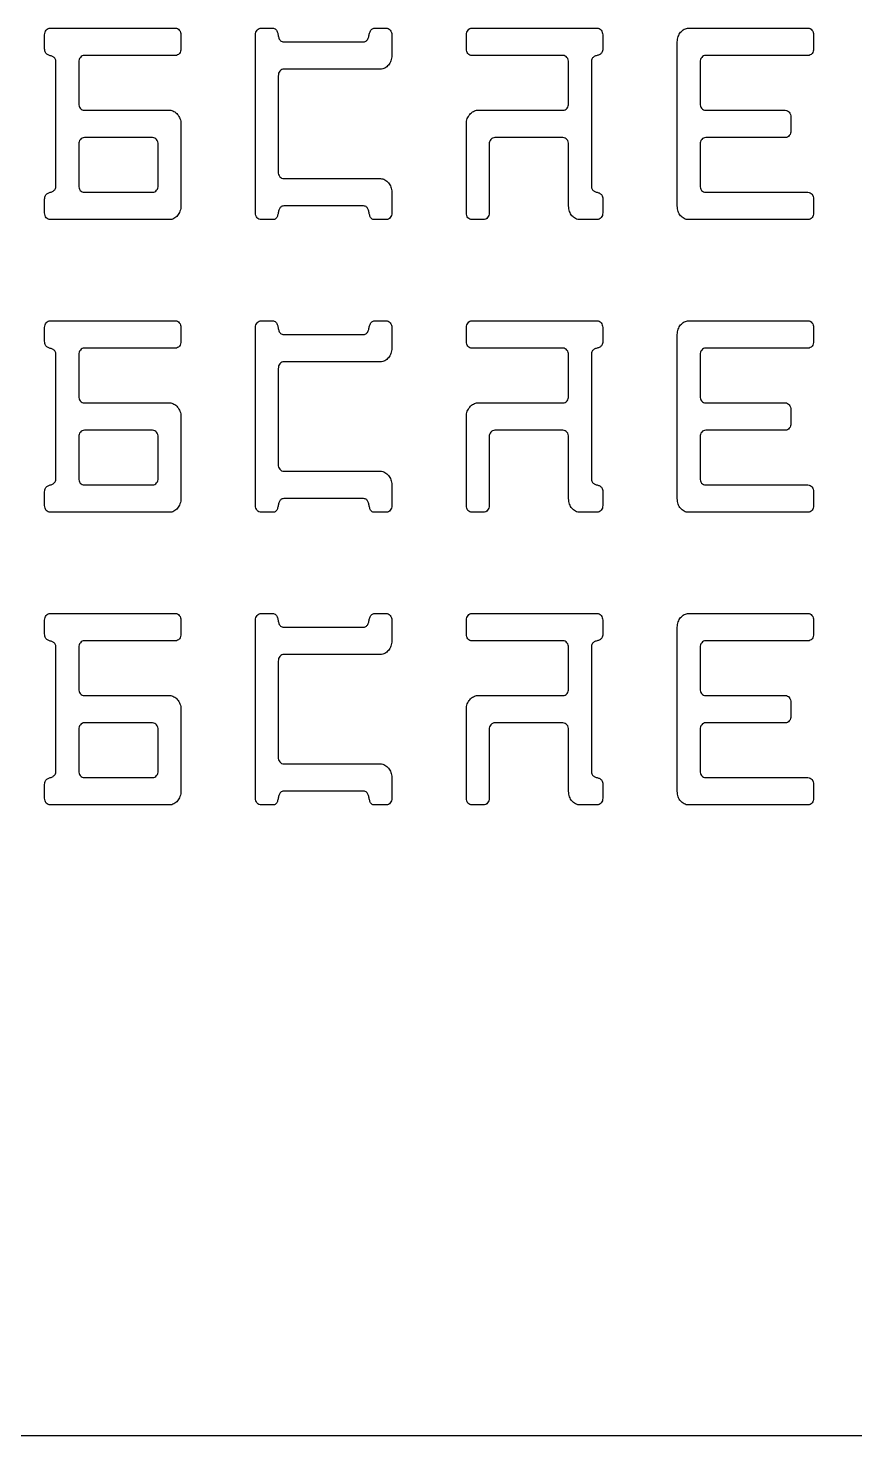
# Model space of a CAD drawing. Extents: x 1 to 11.6, y 1 to 5.6.
# Drawn here: x 2.314 to 3.632, y 1.004 to 3.247 of the extents above; entities that cross this region are included whole.
import ezdxf

# ---------------------------------------------------------------- set-up
doc = ezdxf.new("R2010")
doc.units = 0
doc.layers.add('Layer_1', color=7, linetype='CONTINUOUS')

msp = doc.modelspace()

# ---------------------------------------------------------------- linework, layer by layer
at = {"layer": 'Layer_1', "color": 7}
for p, q in [((2.339867, 3.214421), (2.339867, 3.236218)), ((2.348926, 3.247116), (2.548235, 3.247116)), ((2.557294, 3.236218), (2.557294, 3.214421)), ((2.676157, 2.952857), (2.676157, 3.236218)), ((2.685216, 3.247116), (2.703335, 3.247116)), ((2.866403, 3.247116), (2.884522, 3.247116)), ((2.893581, 3.236218), (2.893581, 3.203522)), ((3.012447, 3.214421), (3.012447, 3.236218)), ((3.021505, 3.247116), (3.220815, 3.247116)), ((3.229874, 3.236218), (3.229874, 3.214421)), ((3.366857, 3.247116), (3.557108, 3.247116)), ((3.566166, 3.236218), (3.566166, 3.214421)), ((2.721451, 3.225319), (2.848285, 3.225319)), ((3.348739, 2.963756), (3.348739, 3.225319)), ((2.357983, 2.996452), (2.357983, 3.192624)), ((2.394223, 3.192624), (2.394223, 3.127233)), ((2.548234, 3.203522), (2.403281, 3.203522)), ((3.16646, 3.203523), (3.021507, 3.203523)), ((3.175518, 3.127233), (3.175518, 3.192624)), ((3.211754, 3.192623), (3.211754, 2.996451)), ((3.384976, 3.192624), (3.384976, 3.127233)), ((3.557106, 3.203522), (3.394034, 3.203522)), ((2.71239, 3.170827), (2.71239, 3.018248)), ((2.875461, 3.181725), (2.721449, 3.181725)), ((2.403283, 3.116335), (2.539176, 3.116335)), ((3.030565, 3.116335), (3.166458, 3.116335)), ((3.394036, 3.116335), (3.520869, 3.116335)), ((3.529928, 3.105436), (3.529928, 3.083639)), ((2.557296, 3.094538), (2.557296, 2.963756)), ((3.012447, 2.952857), (3.012447, 3.094538)), ((2.394227, 3.061843), (2.394227, 2.996452)), ((2.512, 3.072741), (2.403286, 3.072741)), ((2.521059, 2.996452), (2.521059, 3.061842)), ((3.048686, 3.061842), (3.048686, 2.952857)), ((3.166459, 3.07274), (3.057744, 3.07274)), ((3.175517, 2.963755), (3.175517, 3.061841)), ((3.384975, 3.061842), (3.384975, 2.996451)), ((3.520867, 3.072741), (3.394034, 3.072741)), ((2.721451, 3.00735), (2.875463, 3.00735)), ((2.403288, 2.985553), (2.511999, 2.985553)), ((2.893583, 2.985553), (2.893583, 2.952857)), ((3.394035, 2.985553), (3.557107, 2.985553)), ((2.339867, 2.952857), (2.339867, 2.974654)), ((2.848286, 2.963756), (2.721452, 2.963756)), ((3.229874, 2.974654), (3.229874, 2.952857)), ((3.566166, 2.974654), (3.566166, 2.952857)), ((2.539176, 2.941959), (2.348927, 2.941959)), ((2.703334, 2.941959), (2.685217, 2.941959)), ((2.884522, 2.941959), (2.866403, 2.941959)), ((3.039626, 2.941958), (3.021507, 2.941959)), ((3.220814, 2.941958), (3.193635, 2.941958)), ((3.557106, 2.941959), (3.366857, 2.941959)), ((2.339867, 2.748007), (2.339867, 2.769804)), ((2.348926, 2.780702), (2.548235, 2.780702)), ((2.557294, 2.769804), (2.557294, 2.748007)), ((2.676157, 2.486442), (2.676157, 2.769803)), ((2.685216, 2.780701), (2.703335, 2.780701)), ((2.866403, 2.780701), (2.884522, 2.780701)), ((2.893581, 2.769803), (2.893581, 2.737107)), ((3.012447, 2.748006), (3.012447, 2.769803)), ((3.021505, 2.780701), (3.220815, 2.780701)), ((3.229874, 2.769803), (3.229874, 2.748006)), ((3.366857, 2.780702), (3.557108, 2.780702)), ((3.566166, 2.769803), (3.566166, 2.748006)), ((2.548234, 2.737108), (2.403281, 2.737108)), ((2.721451, 2.758904), (2.848285, 2.758904)), ((3.16646, 2.737108), (3.021507, 2.737108)), ((3.348739, 2.497341), (3.348739, 2.758905)), ((3.557106, 2.737108), (3.394034, 2.737108)), ((2.357983, 2.530037), (2.357983, 2.726209)), ((2.394223, 2.726209), (2.394223, 2.660818)), ((2.875461, 2.71531), (2.721449, 2.71531)), ((3.175518, 2.660818), (3.175518, 2.726209)), ((3.211754, 2.726209), (3.211754, 2.530036)), ((3.384976, 2.726209), (3.384976, 2.660818)), ((2.71239, 2.704412), (2.71239, 2.551833)), ((2.403283, 2.64992), (2.539176, 2.64992)), ((3.030565, 2.64992), (3.166458, 2.64992)), ((3.394036, 2.649919), (3.520869, 2.649919)), ((2.557296, 2.628123), (2.557296, 2.497341)), ((3.012447, 2.486442), (3.012447, 2.628123)), ((3.529928, 2.639021), (3.529928, 2.617224)), ((2.512, 2.606326), (2.403286, 2.606326)), ((3.166459, 2.606326), (3.057744, 2.606326)), ((3.520867, 2.606325), (3.394034, 2.606325)), ((2.394227, 2.595427), (2.394227, 2.530036)), ((2.521059, 2.530037), (2.521059, 2.595427)), ((3.048686, 2.595427), (3.048686, 2.486442)), ((3.175517, 2.497341), (3.175517, 2.595427)), ((3.384975, 2.595427), (3.384975, 2.530036)), ((2.721451, 2.540935), (2.875463, 2.540935)), ((2.403288, 2.519138), (2.511999, 2.519138)), ((2.893583, 2.519138), (2.893583, 2.486442)), ((3.394035, 2.519137), (3.557107, 2.519137)), ((2.339867, 2.486442), (2.339867, 2.508239)), ((2.848286, 2.49734), (2.721452, 2.49734)), ((3.229874, 2.508239), (3.229874, 2.486442)), ((3.566166, 2.508239), (3.566166, 2.486442)), ((2.539176, 2.475544), (2.348927, 2.475544)), ((2.703334, 2.475544), (2.685217, 2.475544)), ((2.884522, 2.475544), (2.866403, 2.475544)), ((3.039626, 2.475544), (3.021507, 2.475544)), ((3.220814, 2.475544), (3.193635, 2.475544)), ((3.557106, 2.475543), (3.366857, 2.475544)), ((2.348926, 2.314287), (2.548235, 2.314287)), ((2.685216, 2.314287), (2.703335, 2.314287)), ((2.866403, 2.314287), (2.884522, 2.314287)), ((3.021505, 2.314287), (3.220815, 2.314287)), ((3.366857, 2.314287), (3.557108, 2.314287)), ((2.339867, 2.281592), (2.339867, 2.303389)), ((2.557294, 2.303388), (2.557294, 2.281591)), ((2.676157, 2.020028), (2.676157, 2.303388)), ((2.721451, 2.292489), (2.848285, 2.292489)), ((2.893581, 2.303388), (2.893581, 2.270693)), ((3.012447, 2.281591), (3.012447, 2.303388)), ((3.229874, 2.303388), (3.229874, 2.281591)), ((3.348739, 2.030927), (3.348739, 2.29249)), ((3.566166, 2.303389), (3.566166, 2.281592)), ((2.548234, 2.270693), (2.403281, 2.270693)), ((3.16646, 2.270693), (3.021507, 2.270693)), ((3.557106, 2.270693), (3.394034, 2.270693)), ((2.357983, 2.063622), (2.357983, 2.259795)), ((2.394223, 2.259795), (2.394223, 2.194404)), ((2.875461, 2.248895), (2.721449, 2.248895)), ((3.175518, 2.194404), (3.175518, 2.259795)), ((3.211754, 2.259794), (3.211754, 2.063622)), ((3.384976, 2.259795), (3.384976, 2.194404)), ((2.71239, 2.237997), (2.71239, 2.085418)), ((2.403283, 2.183505), (2.539176, 2.183505)), ((3.030565, 2.183505), (3.166458, 2.183505)), ((3.394036, 2.183505), (3.520869, 2.183505)), ((2.557296, 2.161708), (2.557296, 2.030926)), ((3.012447, 2.020028), (3.012447, 2.161708)), ((3.529928, 2.172607), (3.529928, 2.15081)), ((2.512, 2.139911), (2.403286, 2.139911)), ((3.166459, 2.139911), (3.057744, 2.139911)), ((3.520867, 2.139911), (3.394034, 2.139911)), ((2.394227, 2.129013), (2.394227, 2.063622)), ((2.521059, 2.063622), (2.521059, 2.129013)), ((3.048686, 2.129013), (3.048686, 2.020028)), ((3.175517, 2.030926), (3.175517, 2.129013)), ((3.384975, 2.129012), (3.384975, 2.063621)), ((2.721451, 2.07452), (2.875463, 2.07452)), ((2.339867, 2.020028), (2.339867, 2.041825)), ((2.403288, 2.052724), (2.511999, 2.052723)), ((2.893583, 2.052723), (2.893583, 2.020028)), ((3.229874, 2.041825), (3.229874, 2.020028)), ((3.394035, 2.052723), (3.557107, 2.052723)), ((3.566166, 2.041825), (3.566166, 2.020028)), ((2.848286, 2.030926), (2.721452, 2.030926)), ((2.539176, 2.009129), (2.348927, 2.009129)), ((2.703334, 2.009129), (2.685217, 2.009129)), ((2.884522, 2.009129), (2.866403, 2.009129)), ((3.039626, 2.009129), (3.021507, 2.009129)), ((3.220814, 2.009129), (3.193635, 2.009129)), ((3.557106, 2.009129), (3.366857, 2.009129)), ((11.632619, 1.003619), (1.003619, 1.003619))]:
    msp.add_line(p, q, dxfattribs=at)
for points in [[(2.339867, 3.236218), (2.339867, 3.239397), (2.340763, 3.242008), (2.342555, 3.244051)], [(2.342555, 3.244051), (2.344348, 3.246095), (2.346471, 3.247116), (2.348926, 3.247116)], [(2.548235, 3.247116), (2.550689, 3.247116), (2.552812, 3.246038), (2.554605, 3.243881)], [(2.554605, 3.243881), (2.556398, 3.241724), (2.557294, 3.239169), (2.557294, 3.236218)], [(2.676157, 3.236218), (2.676157, 3.239397), (2.677053, 3.242008), (2.678846, 3.244051)], [(2.678846, 3.244051), (2.680638, 3.246095), (2.682761, 3.247116), (2.685216, 3.247116)], [(2.703335, 3.247116), (2.705505, 3.247116), (2.707109, 3.246549), (2.708148, 3.245413)], [(2.708148, 3.245413), (2.709279, 3.244392), (2.710129, 3.243086), (2.710696, 3.241497)], [(2.710696, 3.241497), (2.711357, 3.239907), (2.711828, 3.238148), (2.71211, 3.236218)], [(2.71211, 3.236218), (2.712488, 3.234288), (2.71296, 3.232528), (2.713525, 3.230939)], [(2.713525, 3.230939), (2.714185, 3.229349), (2.715081, 3.227987), (2.716213, 3.226852)], [(2.853097, 3.226852), (2.854229, 3.227987), (2.855125, 3.229349), (2.855786, 3.230939)], [(2.855786, 3.230939), (2.856446, 3.232528), (2.856966, 3.234288), (2.857344, 3.236218)], [(2.857344, 3.236218), (2.857722, 3.238148), (2.858241, 3.239907), (2.858902, 3.241497)], [(2.858902, 3.241497), (2.859562, 3.243086), (2.860458, 3.244392), (2.86159, 3.245413)], [(2.86159, 3.245413), (2.862722, 3.246549), (2.864326, 3.247116), (2.866403, 3.247116)], [(2.884522, 3.247116), (2.886976, 3.247116), (2.889099, 3.246038), (2.890892, 3.243881)], [(2.890892, 3.243881), (2.892685, 3.241724), (2.893581, 3.239169), (2.893581, 3.236218)], [(3.012447, 3.236218), (3.012447, 3.239397), (3.013343, 3.242008), (3.015136, 3.244051)], [(3.015136, 3.244051), (3.016928, 3.246095), (3.019051, 3.247116), (3.021505, 3.247116)], [(3.220815, 3.247116), (3.223269, 3.247116), (3.225392, 3.246038), (3.227185, 3.243881)], [(3.227185, 3.243881), (3.228978, 3.241724), (3.229874, 3.239169), (3.229874, 3.236218)], [(3.348739, 3.225319), (3.348739, 3.228271), (3.34921, 3.231052), (3.350153, 3.233663)], [(3.350153, 3.233663), (3.351192, 3.236275), (3.352513, 3.238545), (3.354117, 3.240475)], [(3.354117, 3.240475), (3.355816, 3.242518), (3.357751, 3.244108), (3.359921, 3.245243)], [(3.359921, 3.245243), (3.362091, 3.246492), (3.364403, 3.247116), (3.366857, 3.247116)], [(3.557108, 3.247116), (3.559561, 3.247116), (3.561684, 3.246038), (3.563477, 3.243881)], [(3.563477, 3.243881), (3.56527, 3.241724), (3.566166, 3.239169), (3.566166, 3.236218)], [(2.341141, 3.208121), (2.340291, 3.209597), (2.339867, 3.211697), (2.339867, 3.214421)], [(2.557294, 3.214421), (2.557294, 3.211469), (2.556444, 3.208915), (2.554745, 3.206758)], [(2.716213, 3.226852), (2.717441, 3.22583), (2.719187, 3.225319), (2.721451, 3.225319)], [(2.848285, 3.225319), (2.850362, 3.225319), (2.851966, 3.22583), (2.853097, 3.226852)], [(3.014996, 3.206588), (3.013296, 3.208631), (3.012447, 3.211242), (3.012447, 3.214421)], [(3.22846, 3.20829), (3.22761, 3.206928), (3.226525, 3.20585), (3.225204, 3.205055)], [(3.229874, 3.214421), (3.229874, 3.211696), (3.229402, 3.209653), (3.22846, 3.20829)], [(3.566166, 3.214421), (3.566166, 3.211469), (3.565316, 3.208915), (3.563617, 3.206758)], [(2.344537, 3.204885), (2.343216, 3.20568), (2.342084, 3.206759), (2.341141, 3.208121)], [(2.348925, 3.203182), (2.347322, 3.203636), (2.345859, 3.204204), (2.344537, 3.204885)], [(2.353313, 3.201479), (2.351992, 3.202274), (2.35053, 3.202842), (2.348925, 3.203182)], [(2.356569, 3.198414), (2.35572, 3.199776), (2.354634, 3.200798), (2.353313, 3.201479)], [(2.357983, 3.192624), (2.357983, 3.195235), (2.357512, 3.197165), (2.356569, 3.198414)], [(2.396911, 3.200457), (2.395119, 3.198414), (2.394223, 3.195803), (2.394223, 3.192624)], [(2.403281, 3.203522), (2.400828, 3.203522), (2.398704, 3.202501), (2.396911, 3.200457)], [(2.554745, 3.206758), (2.553046, 3.204601), (2.550876, 3.203522), (2.548234, 3.203522)], [(2.888059, 3.188196), (2.886456, 3.186266), (2.884569, 3.184677), (2.882397, 3.183428)], [(2.892023, 3.195178), (2.89108, 3.192567), (2.889759, 3.19024), (2.888059, 3.188196)], [(2.893581, 3.203522), (2.893581, 3.200571), (2.893061, 3.197789), (2.892023, 3.195178)], [(3.021507, 3.203523), (3.018865, 3.203523), (3.016694, 3.204544), (3.014996, 3.206588)], [(3.17283, 3.200287), (3.171037, 3.202444), (3.168914, 3.203523), (3.16646, 3.203523)], [(3.175518, 3.192624), (3.175518, 3.195576), (3.174622, 3.19813), (3.17283, 3.200287)], [(3.213028, 3.198754), (3.212179, 3.197392), (3.211754, 3.195348), (3.211754, 3.192623)], [(3.216428, 3.201819), (3.215107, 3.201138), (3.213974, 3.200116), (3.213028, 3.198754)], [(3.220816, 3.203522), (3.219212, 3.203182), (3.21775, 3.202614), (3.216428, 3.201819)], [(3.225204, 3.205055), (3.223883, 3.204374), (3.22242, 3.203863), (3.220816, 3.203522)], [(3.387664, 3.200457), (3.385872, 3.198414), (3.384976, 3.195803), (3.384976, 3.192624)], [(3.394034, 3.203522), (3.391581, 3.203522), (3.389457, 3.202501), (3.387664, 3.200457)], [(3.563617, 3.206758), (3.561918, 3.204601), (3.559748, 3.203522), (3.557106, 3.203522)], [(2.715079, 3.17866), (2.713287, 3.176617), (2.71239, 3.174005), (2.71239, 3.170827)], [(2.721449, 3.181725), (2.718995, 3.181725), (2.716872, 3.180704), (2.715079, 3.17866)], [(2.882397, 3.183428), (2.880227, 3.182293), (2.877915, 3.181725), (2.875461, 3.181725)], [(2.394223, 3.127233), (2.394223, 3.124054), (2.395072, 3.121443), (2.396771, 3.1194)], [(2.396771, 3.1194), (2.39847, 3.117356), (2.400641, 3.116335), (2.403283, 3.116335)], [(3.166458, 3.116335), (3.169101, 3.116335), (3.171271, 3.117413), (3.17297, 3.11957)], [(3.17297, 3.11957), (3.174669, 3.121727), (3.175518, 3.124282), (3.175518, 3.127233)], [(3.384976, 3.127233), (3.384976, 3.124054), (3.385825, 3.121443), (3.387524, 3.1194)], [(3.387524, 3.1194), (3.389223, 3.117356), (3.391394, 3.116335), (3.394036, 3.116335)], [(2.539176, 3.116335), (2.54163, 3.116335), (2.543942, 3.11571), (2.546112, 3.114462)], [(2.546112, 3.114462), (2.548283, 3.113326), (2.55017, 3.111737), (2.551774, 3.109693)], [(2.551774, 3.109693), (2.553473, 3.107764), (2.554795, 3.105493), (2.555738, 3.102882)], [(2.555738, 3.102882), (2.556777, 3.100271), (2.557296, 3.097489), (2.557296, 3.094538)], [(3.012447, 3.094538), (3.012447, 3.097489), (3.012919, 3.100271), (3.013862, 3.102882)], [(3.013862, 3.102882), (3.0149, 3.105493), (3.016221, 3.107763), (3.017825, 3.109693)], [(3.017825, 3.109693), (3.019524, 3.111737), (3.021459, 3.113326), (3.023629, 3.114461)], [(3.023629, 3.114461), (3.025799, 3.11571), (3.028111, 3.116335), (3.030565, 3.116335)], [(3.520869, 3.116335), (3.523323, 3.116335), (3.525446, 3.115256), (3.527239, 3.113099)], [(3.527239, 3.113099), (3.529031, 3.110942), (3.529928, 3.108388), (3.529928, 3.105436)], [(3.527379, 3.075976), (3.52568, 3.073819), (3.523509, 3.072741), (3.520867, 3.072741)], [(3.529928, 3.083639), (3.529928, 3.080688), (3.529078, 3.078133), (3.527379, 3.075976)], [(2.396916, 3.069676), (2.395124, 3.067633), (2.394227, 3.065022), (2.394227, 3.061843)], [(2.403286, 3.072741), (2.400832, 3.072741), (2.398709, 3.071719), (2.396916, 3.069676)], [(2.51837, 3.069505), (2.516578, 3.071662), (2.514455, 3.072741), (2.512, 3.072741)], [(2.521059, 3.061842), (2.521059, 3.064794), (2.520163, 3.067348), (2.51837, 3.069505)], [(3.051374, 3.069675), (3.049582, 3.067632), (3.048686, 3.06502), (3.048686, 3.061842)], [(3.057744, 3.07274), (3.055291, 3.07274), (3.053167, 3.071718), (3.051374, 3.069675)], [(3.172829, 3.069504), (3.171037, 3.071661), (3.168913, 3.07274), (3.166459, 3.07274)], [(3.175517, 3.061841), (3.175517, 3.064793), (3.174621, 3.067347), (3.172829, 3.069504)], [(3.387664, 3.069676), (3.385871, 3.067632), (3.384975, 3.065021), (3.384975, 3.061842)], [(3.394034, 3.072741), (3.39158, 3.072741), (3.389457, 3.071719), (3.387664, 3.069676)], [(2.71239, 3.018248), (2.71239, 3.015069), (2.71324, 3.012458), (2.714939, 3.010415)], [(2.714939, 3.010415), (2.716638, 3.008372), (2.718809, 3.00735), (2.721451, 3.00735)], [(2.875463, 3.00735), (2.877916, 3.00735), (2.880229, 3.006725), (2.882399, 3.005477)], [(2.344537, 2.98368), (2.345858, 2.984474), (2.34732, 2.985099), (2.348925, 2.985553)], [(2.348925, 2.985553), (2.350529, 2.986007), (2.351991, 2.986632), (2.353313, 2.987426)], [(2.353313, 2.987426), (2.354634, 2.988221), (2.35572, 2.989299), (2.356569, 2.990662)], [(2.356569, 2.990662), (2.357512, 2.992024), (2.357983, 2.993954), (2.357983, 2.996452)], [(2.394227, 2.996452), (2.394227, 2.993273), (2.395077, 2.990662), (2.396776, 2.988619)], [(2.396776, 2.988619), (2.398475, 2.986575), (2.400646, 2.985553), (2.403288, 2.985553)], [(2.511999, 2.985553), (2.514641, 2.985553), (2.516811, 2.986631), (2.51851, 2.988789)], [(2.51851, 2.988789), (2.520209, 2.990946), (2.521059, 2.9935), (2.521059, 2.996452)], [(2.882399, 3.005477), (2.884569, 3.004342), (2.886457, 3.002752), (2.888061, 3.000709)], [(2.888061, 3.000709), (2.88976, 2.998779), (2.891081, 2.996508), (2.892025, 2.993897)], [(2.892025, 2.993897), (2.893063, 2.991286), (2.893583, 2.988505), (2.893583, 2.985553)], [(3.211754, 2.996451), (3.211754, 2.993726), (3.212179, 2.991683), (3.213028, 2.99032)], [(3.213028, 2.99032), (3.213971, 2.988958), (3.215104, 2.98788), (3.216428, 2.987085)], [(3.216428, 2.987085), (3.217749, 2.986404), (3.219211, 2.985893), (3.220816, 2.985552)], [(3.220816, 2.985552), (3.222419, 2.985212), (3.223882, 2.984644), (3.225204, 2.98385)], [(3.384975, 2.996451), (3.384975, 2.993273), (3.385825, 2.990662), (3.387524, 2.988618)], [(3.387524, 2.988618), (3.389223, 2.986575), (3.391393, 2.985553), (3.394035, 2.985553)], [(3.557107, 2.985553), (3.559561, 2.985553), (3.561684, 2.984474), (3.563477, 2.982317)], [(2.339867, 2.974654), (2.339867, 2.977152), (2.340291, 2.979082), (2.341141, 2.980444)], [(2.341141, 2.980444), (2.342084, 2.981806), (2.343216, 2.982885), (2.344537, 2.98368)], [(2.557296, 2.963756), (2.557296, 2.960804), (2.556777, 2.958023), (2.555738, 2.955412)], [(2.716356, 2.962053), (2.715224, 2.961031), (2.714328, 2.959726), (2.713667, 2.958136)], [(2.721452, 2.963756), (2.719186, 2.963756), (2.717487, 2.963188), (2.716356, 2.962053)], [(2.853382, 2.962053), (2.85225, 2.963188), (2.850551, 2.963756), (2.848286, 2.963756)], [(2.85593, 2.958136), (2.855363, 2.959726), (2.854514, 2.961031), (2.853382, 2.962053)], [(3.176932, 2.95507), (3.175989, 2.957795), (3.175517, 2.96069), (3.175517, 2.963755)], [(3.225204, 2.98385), (3.226525, 2.983169), (3.22761, 2.982147), (3.22846, 2.980784)], [(3.22846, 2.980784), (3.229402, 2.979422), (3.229874, 2.977378), (3.229874, 2.974654)], [(3.350153, 2.955071), (3.34921, 2.957796), (3.348739, 2.96069), (3.348739, 2.963756)], [(3.563477, 2.982317), (3.565269, 2.98016), (3.566166, 2.977606), (3.566166, 2.974654)], [(2.342415, 2.945024), (2.340716, 2.947067), (2.339867, 2.949678), (2.339867, 2.952857)], [(2.348927, 2.941959), (2.346285, 2.941959), (2.344114, 2.942981), (2.342415, 2.945024)], [(2.546112, 2.943662), (2.543942, 2.942527), (2.54163, 2.941959), (2.539176, 2.941959)], [(2.551774, 2.94843), (2.550171, 2.9465), (2.548284, 2.944911), (2.546112, 2.943662)], [(2.555738, 2.955412), (2.554795, 2.952801), (2.553474, 2.950473), (2.551774, 2.94843)], [(2.678706, 2.945024), (2.677007, 2.947067), (2.676157, 2.949678), (2.676157, 2.952857)], [(2.685217, 2.941959), (2.682575, 2.941959), (2.680404, 2.942981), (2.678706, 2.945024)], [(2.70843, 2.943491), (2.707298, 2.94247), (2.7056, 2.941959), (2.703334, 2.941959)], [(2.710979, 2.947578), (2.710412, 2.945989), (2.709562, 2.944627), (2.70843, 2.943491)], [(2.712393, 2.952857), (2.712111, 2.950927), (2.711639, 2.949168), (2.710979, 2.947578)], [(2.713667, 2.958136), (2.7131, 2.956547), (2.712676, 2.954787), (2.712393, 2.952857)], [(2.857345, 2.952857), (2.857062, 2.954787), (2.856591, 2.956547), (2.85593, 2.958136)], [(2.858619, 2.947578), (2.858052, 2.949168), (2.857627, 2.950927), (2.857345, 2.952857)], [(2.861307, 2.943491), (2.860175, 2.944626), (2.859279, 2.945989), (2.858619, 2.947578)], [(2.866403, 2.941959), (2.864137, 2.941959), (2.862439, 2.94247), (2.861307, 2.943491)], [(2.891034, 2.945194), (2.889335, 2.943037), (2.887164, 2.941959), (2.884522, 2.941959)], [(2.893583, 2.952857), (2.893583, 2.949906), (2.892733, 2.947351), (2.891034, 2.945194)], [(3.014996, 2.945024), (3.013297, 2.947067), (3.012447, 2.949678), (3.012447, 2.952857)], [(3.021507, 2.941959), (3.018865, 2.941959), (3.016694, 2.942981), (3.014996, 2.945024)], [(3.046137, 2.945194), (3.044438, 2.943037), (3.042268, 2.941958), (3.039626, 2.941958)], [(3.048686, 2.952857), (3.048686, 2.949905), (3.047836, 2.947351), (3.046137, 2.945194)], [(3.180754, 2.948259), (3.179151, 2.950189), (3.177876, 2.952459), (3.176932, 2.95507)], [(3.186416, 2.943661), (3.184245, 2.944796), (3.182358, 2.946329), (3.180754, 2.948259)], [(3.193635, 2.941958), (3.191087, 2.941958), (3.188681, 2.942526), (3.186416, 2.943661)], [(3.227325, 2.945194), (3.225626, 2.943037), (3.223456, 2.941958), (3.220814, 2.941958)], [(3.229874, 2.952857), (3.229874, 2.949905), (3.229024, 2.947351), (3.227325, 2.945194)], [(3.353975, 2.94826), (3.352372, 2.950189), (3.351098, 2.95246), (3.350153, 2.955071)], [(3.359638, 2.943662), (3.357467, 2.944797), (3.35558, 2.94633), (3.353975, 2.94826)], [(3.366857, 2.941959), (3.364309, 2.941959), (3.361903, 2.942527), (3.359638, 2.943662)], [(3.563617, 2.945194), (3.561918, 2.943037), (3.559748, 2.941959), (3.557106, 2.941959)], [(3.566166, 2.952857), (3.566166, 2.949906), (3.565316, 2.947351), (3.563617, 2.945194)], [(2.339867, 2.769804), (2.339867, 2.772983), (2.340763, 2.775594), (2.342555, 2.777637)], [(2.342555, 2.777637), (2.344348, 2.77968), (2.346471, 2.780702), (2.348926, 2.780702)], [(2.548235, 2.780702), (2.550689, 2.780702), (2.552812, 2.779624), (2.554605, 2.777467)], [(2.554605, 2.777467), (2.556398, 2.775309), (2.557294, 2.772755), (2.557294, 2.769804)], [(2.676157, 2.769803), (2.676157, 2.772982), (2.677053, 2.775593), (2.678846, 2.777636)], [(2.678846, 2.777636), (2.680638, 2.77968), (2.682761, 2.780701), (2.685216, 2.780701)], [(2.703335, 2.780701), (2.705505, 2.780701), (2.707109, 2.780133), (2.708148, 2.778998)], [(2.708148, 2.778998), (2.709279, 2.777976), (2.710129, 2.776671), (2.710696, 2.775082)], [(2.710696, 2.775082), (2.711357, 2.773492), (2.711828, 2.771733), (2.71211, 2.769803)], [(2.71211, 2.769803), (2.712488, 2.767873), (2.71296, 2.766113), (2.713525, 2.764524)], [(2.713525, 2.764524), (2.714185, 2.762934), (2.715081, 2.761572), (2.716213, 2.760437)], [(2.716213, 2.760437), (2.717441, 2.759415), (2.719187, 2.758904), (2.721451, 2.758904)], [(2.848285, 2.758904), (2.850362, 2.758904), (2.851966, 2.759415), (2.853097, 2.760437)], [(2.853097, 2.760437), (2.854229, 2.761572), (2.855125, 2.762934), (2.855786, 2.764524)], [(2.855786, 2.764524), (2.856446, 2.766113), (2.856966, 2.767873), (2.857344, 2.769803)], [(2.857344, 2.769803), (2.857722, 2.771733), (2.858241, 2.773492), (2.858902, 2.775082)], [(2.858902, 2.775082), (2.859562, 2.776671), (2.860458, 2.777976), (2.86159, 2.778998)], [(2.86159, 2.778998), (2.862722, 2.780133), (2.864326, 2.780701), (2.866403, 2.780701)], [(2.884522, 2.780701), (2.886976, 2.780701), (2.889099, 2.779623), (2.890892, 2.777466)], [(2.890892, 2.777466), (2.892685, 2.775309), (2.893581, 2.772754), (2.893581, 2.769803)], [(3.012447, 2.769803), (3.012447, 2.772982), (3.013343, 2.775593), (3.015136, 2.777636)], [(3.015136, 2.777636), (3.016928, 2.77968), (3.019051, 2.780701), (3.021505, 2.780701)], [(3.220815, 2.780701), (3.223269, 2.780701), (3.225392, 2.779623), (3.227185, 2.777466)], [(3.227185, 2.777466), (3.228978, 2.775309), (3.229874, 2.772754), (3.229874, 2.769803)], [(3.348739, 2.758905), (3.348739, 2.761856), (3.34921, 2.764638), (3.350153, 2.767249)], [(3.350153, 2.767249), (3.351192, 2.76986), (3.352513, 2.77213), (3.354117, 2.77406)], [(3.354117, 2.77406), (3.355816, 2.776104), (3.357751, 2.777693), (3.359921, 2.778829)], [(3.359921, 2.778829), (3.362091, 2.780077), (3.364403, 2.780702), (3.366857, 2.780702)], [(3.557108, 2.780702), (3.559561, 2.780702), (3.561684, 2.779623), (3.563477, 2.777466)], [(3.563477, 2.777466), (3.56527, 2.775309), (3.566166, 2.772755), (3.566166, 2.769803)], [(2.341141, 2.741706), (2.340291, 2.743182), (2.339867, 2.745282), (2.339867, 2.748007)], [(2.344537, 2.738471), (2.343216, 2.739265), (2.342084, 2.740344), (2.341141, 2.741706)], [(2.348925, 2.736767), (2.347322, 2.737221), (2.345859, 2.737789), (2.344537, 2.738471)], [(2.403281, 2.737108), (2.400828, 2.737108), (2.398704, 2.736086), (2.396911, 2.734043)], [(2.554745, 2.740344), (2.553046, 2.738187), (2.550876, 2.737108), (2.548234, 2.737108)], [(2.557294, 2.748007), (2.557294, 2.745055), (2.556444, 2.742501), (2.554745, 2.740344)], [(2.893581, 2.737107), (2.893581, 2.734156), (2.893061, 2.731374), (2.892023, 2.728763)], [(3.014996, 2.740173), (3.013296, 2.742216), (3.012447, 2.744827), (3.012447, 2.748006)], [(3.021507, 2.737108), (3.018865, 2.737108), (3.016694, 2.73813), (3.014996, 2.740173)], [(3.17283, 2.733872), (3.171037, 2.736029), (3.168914, 2.737108), (3.16646, 2.737108)], [(3.220816, 2.737107), (3.219212, 2.736767), (3.21775, 2.736199), (3.216428, 2.735404)], [(3.225204, 2.73864), (3.223883, 2.737959), (3.22242, 2.737448), (3.220816, 2.737107)], [(3.22846, 2.741875), (3.22761, 2.740513), (3.226525, 2.739435), (3.225204, 2.73864)], [(3.229874, 2.748006), (3.229874, 2.745281), (3.229402, 2.743238), (3.22846, 2.741875)], [(3.394034, 2.737108), (3.391581, 2.737108), (3.389457, 2.736086), (3.387664, 2.734042)], [(3.563617, 2.740343), (3.561918, 2.738186), (3.559748, 2.737108), (3.557106, 2.737108)], [(3.566166, 2.748006), (3.566166, 2.745055), (3.565316, 2.7425), (3.563617, 2.740343)], [(2.353313, 2.735064), (2.351992, 2.735859), (2.35053, 2.736427), (2.348925, 2.736767)], [(2.356569, 2.731999), (2.35572, 2.733361), (2.354634, 2.734383), (2.353313, 2.735064)], [(2.357983, 2.726209), (2.357983, 2.72882), (2.357512, 2.73075), (2.356569, 2.731999)], [(2.396911, 2.734043), (2.395119, 2.731999), (2.394223, 2.729388), (2.394223, 2.726209)], [(2.721449, 2.71531), (2.718995, 2.71531), (2.716872, 2.714288), (2.715079, 2.712245)], [(2.882397, 2.717013), (2.880227, 2.715878), (2.877915, 2.71531), (2.875461, 2.71531)], [(2.888059, 2.721781), (2.886456, 2.719851), (2.884569, 2.718262), (2.882397, 2.717013)], [(2.892023, 2.728763), (2.89108, 2.726152), (2.889759, 2.723825), (2.888059, 2.721781)], [(3.175518, 2.726209), (3.175518, 2.729161), (3.174622, 2.731715), (3.17283, 2.733872)], [(3.213028, 2.732339), (3.212179, 2.730977), (3.211754, 2.728934), (3.211754, 2.726209)], [(3.216428, 2.735404), (3.215107, 2.734723), (3.213974, 2.733702), (3.213028, 2.732339)], [(3.387664, 2.734042), (3.385872, 2.731999), (3.384976, 2.729388), (3.384976, 2.726209)], [(2.715079, 2.712245), (2.713287, 2.710202), (2.71239, 2.707591), (2.71239, 2.704412)], [(2.394223, 2.660818), (2.394223, 2.65764), (2.395072, 2.655029), (2.396771, 2.652985)], [(2.396771, 2.652985), (2.39847, 2.650942), (2.400641, 2.64992), (2.403283, 2.64992)], [(2.539176, 2.64992), (2.54163, 2.64992), (2.543942, 2.649295), (2.546112, 2.648046)], [(2.546112, 2.648046), (2.548283, 2.646911), (2.55017, 2.645322), (2.551774, 2.643278)], [(3.017825, 2.643278), (3.019524, 2.645322), (3.021459, 2.646911), (3.023629, 2.648047)], [(3.023629, 2.648047), (3.025799, 2.649295), (3.028111, 2.64992), (3.030565, 2.64992)], [(3.166458, 2.64992), (3.169101, 2.64992), (3.171271, 2.650998), (3.17297, 2.653155)], [(3.17297, 2.653155), (3.174669, 2.655312), (3.175518, 2.657867), (3.175518, 2.660818)], [(3.384976, 2.660818), (3.384976, 2.657639), (3.385825, 2.655028), (3.387524, 2.652985)], [(3.387524, 2.652985), (3.389223, 2.650941), (3.391394, 2.649919), (3.394036, 2.649919)], [(3.520869, 2.649919), (3.523323, 2.649919), (3.525446, 2.648841), (3.527239, 2.646684)], [(2.551774, 2.643278), (2.553473, 2.641348), (2.554795, 2.639078), (2.555738, 2.636467)], [(2.555738, 2.636467), (2.556777, 2.633856), (2.557296, 2.631074), (2.557296, 2.628123)], [(3.012447, 2.628123), (3.012447, 2.631074), (3.012919, 2.633856), (3.013862, 2.636467)], [(3.013862, 2.636467), (3.0149, 2.639078), (3.016221, 2.641348), (3.017825, 2.643278)], [(3.527239, 2.646684), (3.529031, 2.644527), (3.529928, 2.641972), (3.529928, 2.639021)], [(2.396916, 2.603261), (2.395124, 2.601217), (2.394227, 2.598606), (2.394227, 2.595427)], [(2.403286, 2.606326), (2.400832, 2.606326), (2.398709, 2.605304), (2.396916, 2.603261)], [(2.51837, 2.60309), (2.516578, 2.605248), (2.514455, 2.606326), (2.512, 2.606326)], [(2.521059, 2.595427), (2.521059, 2.598379), (2.520163, 2.600933), (2.51837, 2.60309)], [(3.051374, 2.60326), (3.049582, 2.601217), (3.048686, 2.598606), (3.048686, 2.595427)], [(3.057744, 2.606326), (3.055291, 2.606326), (3.053167, 2.605304), (3.051374, 2.60326)], [(3.172829, 2.60309), (3.171037, 2.605247), (3.168913, 2.606326), (3.166459, 2.606326)], [(3.175517, 2.595427), (3.175517, 2.598379), (3.174621, 2.600933), (3.172829, 2.60309)], [(3.387664, 2.60326), (3.385871, 2.601216), (3.384975, 2.598605), (3.384975, 2.595427)], [(3.394034, 2.606325), (3.39158, 2.606325), (3.389457, 2.605303), (3.387664, 2.60326)], [(3.527379, 2.609561), (3.52568, 2.607404), (3.523509, 2.606325), (3.520867, 2.606325)], [(3.529928, 2.617224), (3.529928, 2.614272), (3.529078, 2.611718), (3.527379, 2.609561)], [(2.71239, 2.551833), (2.71239, 2.548654), (2.71324, 2.546043), (2.714939, 2.544)], [(2.714939, 2.544), (2.716638, 2.541956), (2.718809, 2.540935), (2.721451, 2.540935)], [(2.875463, 2.540935), (2.877916, 2.540935), (2.880229, 2.54031), (2.882399, 2.539061)], [(2.882399, 2.539061), (2.884569, 2.537926), (2.886457, 2.536337), (2.888061, 2.534293)], [(2.339867, 2.508239), (2.339867, 2.510737), (2.340291, 2.512667), (2.341141, 2.514029)], [(2.341141, 2.514029), (2.342084, 2.515391), (2.343216, 2.51647), (2.344537, 2.517265)], [(2.344537, 2.517265), (2.345858, 2.518059), (2.34732, 2.518684), (2.348925, 2.519138)], [(2.348925, 2.519138), (2.350529, 2.519592), (2.351991, 2.520216), (2.353313, 2.521011)], [(2.353313, 2.521011), (2.354634, 2.521806), (2.35572, 2.522884), (2.356569, 2.524247)], [(2.356569, 2.524247), (2.357512, 2.525609), (2.357983, 2.527539), (2.357983, 2.530037)], [(2.394227, 2.530036), (2.394227, 2.526858), (2.395077, 2.524247), (2.396776, 2.522203)], [(2.396776, 2.522203), (2.398475, 2.52016), (2.400646, 2.519138), (2.403288, 2.519138)], [(2.511999, 2.519138), (2.514641, 2.519138), (2.516811, 2.520217), (2.51851, 2.522374)], [(2.51851, 2.522374), (2.520209, 2.524531), (2.521059, 2.527085), (2.521059, 2.530037)], [(2.888061, 2.534293), (2.88976, 2.532363), (2.891081, 2.530093), (2.892025, 2.527482)], [(2.892025, 2.527482), (2.893063, 2.524871), (2.893583, 2.522089), (2.893583, 2.519138)], [(3.211754, 2.530036), (3.211754, 2.527312), (3.212179, 2.525268), (3.213028, 2.523906)], [(3.213028, 2.523906), (3.213971, 2.522544), (3.215104, 2.521465), (3.216428, 2.52067)], [(3.216428, 2.52067), (3.217749, 2.519989), (3.219211, 2.519478), (3.220816, 2.519138)], [(3.220816, 2.519138), (3.222419, 2.518797), (3.223882, 2.51823), (3.225204, 2.517435)], [(3.225204, 2.517435), (3.226525, 2.516754), (3.22761, 2.515732), (3.22846, 2.51437)], [(3.22846, 2.51437), (3.229402, 2.513007), (3.229874, 2.510964), (3.229874, 2.508239)], [(3.384975, 2.530036), (3.384975, 2.526857), (3.385825, 2.524246), (3.387524, 2.522202)], [(3.387524, 2.522202), (3.389223, 2.520159), (3.391393, 2.519137), (3.394035, 2.519137)], [(3.557107, 2.519137), (3.559561, 2.519137), (3.561684, 2.518059), (3.563477, 2.515902)], [(3.563477, 2.515902), (3.565269, 2.513745), (3.566166, 2.51119), (3.566166, 2.508239)], [(2.557296, 2.497341), (2.557296, 2.494389), (2.556777, 2.491608), (2.555738, 2.488997)], [(2.713667, 2.491721), (2.7131, 2.490132), (2.712676, 2.488372), (2.712393, 2.486442)], [(2.716356, 2.495638), (2.715224, 2.494616), (2.714328, 2.493311), (2.713667, 2.491721)], [(2.721452, 2.49734), (2.719186, 2.49734), (2.717487, 2.496773), (2.716356, 2.495638)], [(2.853382, 2.495638), (2.85225, 2.496773), (2.850551, 2.49734), (2.848286, 2.49734)], [(2.85593, 2.491721), (2.855363, 2.493311), (2.854514, 2.494616), (2.853382, 2.495638)], [(2.857345, 2.486442), (2.857062, 2.488372), (2.856591, 2.490132), (2.85593, 2.491721)], [(3.176932, 2.488656), (3.175989, 2.491381), (3.175517, 2.494276), (3.175517, 2.497341)], [(3.350153, 2.488656), (3.34921, 2.491381), (3.348739, 2.494276), (3.348739, 2.497341)], [(2.342415, 2.478609), (2.340716, 2.480652), (2.339867, 2.483264), (2.339867, 2.486442)], [(2.348927, 2.475544), (2.346285, 2.475544), (2.344114, 2.476566), (2.342415, 2.478609)], [(2.546112, 2.477247), (2.543942, 2.476112), (2.54163, 2.475544), (2.539176, 2.475544)], [(2.551774, 2.482015), (2.550171, 2.480085), (2.548284, 2.478496), (2.546112, 2.477247)], [(2.555738, 2.488997), (2.554795, 2.486386), (2.553474, 2.484058), (2.551774, 2.482015)], [(2.678706, 2.478609), (2.677007, 2.480652), (2.676157, 2.483264), (2.676157, 2.486442)], [(2.685217, 2.475544), (2.682575, 2.475544), (2.680404, 2.476566), (2.678706, 2.478609)], [(2.70843, 2.477076), (2.707298, 2.476055), (2.7056, 2.475544), (2.703334, 2.475544)], [(2.710979, 2.481163), (2.710412, 2.479574), (2.709562, 2.478212), (2.70843, 2.477076)], [(2.712393, 2.486442), (2.712111, 2.484512), (2.711639, 2.482753), (2.710979, 2.481163)], [(2.858619, 2.481163), (2.858052, 2.482753), (2.857627, 2.484512), (2.857345, 2.486442)], [(2.861307, 2.477076), (2.860175, 2.478212), (2.859279, 2.479574), (2.858619, 2.481163)], [(2.866403, 2.475544), (2.864137, 2.475544), (2.862439, 2.476055), (2.861307, 2.477076)], [(2.891034, 2.478779), (2.889335, 2.476622), (2.887164, 2.475544), (2.884522, 2.475544)], [(2.893583, 2.486442), (2.893583, 2.483491), (2.892733, 2.480936), (2.891034, 2.478779)], [(3.014996, 2.478609), (3.013297, 2.480652), (3.012447, 2.483264), (3.012447, 2.486442)], [(3.021507, 2.475544), (3.018865, 2.475544), (3.016694, 2.476566), (3.014996, 2.478609)], [(3.046137, 2.478779), (3.044438, 2.476622), (3.042268, 2.475544), (3.039626, 2.475544)], [(3.048686, 2.486442), (3.048686, 2.483491), (3.047836, 2.480936), (3.046137, 2.478779)], [(3.180754, 2.481845), (3.179151, 2.483775), (3.177876, 2.486045), (3.176932, 2.488656)], [(3.186416, 2.477247), (3.184245, 2.478382), (3.182358, 2.479915), (3.180754, 2.481845)], [(3.193635, 2.475544), (3.191087, 2.475544), (3.188681, 2.476111), (3.186416, 2.477247)], [(3.227325, 2.478779), (3.225626, 2.476622), (3.223456, 2.475544), (3.220814, 2.475544)], [(3.229874, 2.486442), (3.229874, 2.483491), (3.229024, 2.480936), (3.227325, 2.478779)], [(3.353975, 2.481845), (3.352372, 2.483775), (3.351098, 2.486045), (3.350153, 2.488656)], [(3.359638, 2.477247), (3.357467, 2.478382), (3.35558, 2.479915), (3.353975, 2.481845)], [(3.366857, 2.475544), (3.364309, 2.475544), (3.361903, 2.476112), (3.359638, 2.477247)], [(3.563617, 2.478779), (3.561918, 2.476622), (3.559748, 2.475543), (3.557106, 2.475543)], [(3.566166, 2.486442), (3.566166, 2.48349), (3.565316, 2.480936), (3.563617, 2.478779)], [(2.339867, 2.303389), (2.339867, 2.306567), (2.340763, 2.309179), (2.342555, 2.311222)], [(2.342555, 2.311222), (2.344348, 2.313265), (2.346471, 2.314287), (2.348926, 2.314287)], [(2.548235, 2.314287), (2.550689, 2.314287), (2.552812, 2.313208), (2.554605, 2.311051)], [(2.554605, 2.311051), (2.556398, 2.308894), (2.557294, 2.30634), (2.557294, 2.303388)], [(2.676157, 2.303388), (2.676157, 2.306567), (2.677053, 2.309178), (2.678846, 2.311222)], [(2.678846, 2.311222), (2.680638, 2.313265), (2.682761, 2.314287), (2.685216, 2.314287)], [(2.703335, 2.314287), (2.705505, 2.314287), (2.707109, 2.313719), (2.708148, 2.312583)], [(2.708148, 2.312583), (2.709279, 2.311562), (2.710129, 2.310256), (2.710696, 2.308667)], [(2.858902, 2.308667), (2.859562, 2.310256), (2.860458, 2.311562), (2.86159, 2.312583)], [(2.86159, 2.312583), (2.862722, 2.313719), (2.864326, 2.314287), (2.866403, 2.314287)], [(2.884522, 2.314287), (2.886976, 2.314287), (2.889099, 2.313208), (2.890892, 2.311051)], [(2.890892, 2.311051), (2.892685, 2.308894), (2.893581, 2.30634), (2.893581, 2.303388)], [(3.012447, 2.303388), (3.012447, 2.306567), (3.013343, 2.309178), (3.015136, 2.311222)], [(3.015136, 2.311222), (3.016928, 2.313265), (3.019051, 2.314287), (3.021505, 2.314287)], [(3.220815, 2.314287), (3.223269, 2.314287), (3.225392, 2.313208), (3.227185, 2.311051)], [(3.227185, 2.311051), (3.228978, 2.308894), (3.229874, 2.30634), (3.229874, 2.303388)], [(3.354117, 2.307646), (3.355816, 2.309689), (3.357751, 2.311279), (3.359921, 2.312414)], [(3.359921, 2.312414), (3.362091, 2.313663), (3.364403, 2.314287), (3.366857, 2.314287)], [(3.557108, 2.314287), (3.559561, 2.314287), (3.561684, 2.313209), (3.563477, 2.311052)], [(3.563477, 2.311052), (3.56527, 2.308894), (3.566166, 2.30634), (3.566166, 2.303389)], [(2.710696, 2.308667), (2.711357, 2.307078), (2.711828, 2.305318), (2.71211, 2.303388)], [(2.71211, 2.303388), (2.712488, 2.301458), (2.71296, 2.299698), (2.713525, 2.298109)], [(2.713525, 2.298109), (2.714185, 2.29652), (2.715081, 2.295157), (2.716213, 2.294022)], [(2.716213, 2.294022), (2.717441, 2.293), (2.719187, 2.292489), (2.721451, 2.292489)], [(2.848285, 2.292489), (2.850362, 2.292489), (2.851966, 2.293), (2.853097, 2.294022)], [(2.853097, 2.294022), (2.854229, 2.295157), (2.855125, 2.29652), (2.855786, 2.298109)], [(2.855786, 2.298109), (2.856446, 2.299698), (2.856966, 2.301458), (2.857344, 2.303388)], [(2.857344, 2.303388), (2.857722, 2.305318), (2.858241, 2.307078), (2.858902, 2.308667)], [(3.348739, 2.29249), (3.348739, 2.295442), (3.34921, 2.298223), (3.350153, 2.300834)], [(3.350153, 2.300834), (3.351192, 2.303445), (3.352513, 2.305716), (3.354117, 2.307646)], [(2.341141, 2.275291), (2.340291, 2.276767), (2.339867, 2.278867), (2.339867, 2.281592)], [(2.344537, 2.272055), (2.343216, 2.27285), (2.342084, 2.273929), (2.341141, 2.275291)], [(2.348925, 2.270352), (2.347322, 2.270806), (2.345859, 2.271374), (2.344537, 2.272055)], [(2.353313, 2.26865), (2.351992, 2.269444), (2.35053, 2.270012), (2.348925, 2.270352)], [(2.356569, 2.265584), (2.35572, 2.266947), (2.354634, 2.267968), (2.353313, 2.26865)], [(2.396911, 2.267628), (2.395119, 2.265585), (2.394223, 2.262974), (2.394223, 2.259795)], [(2.403281, 2.270693), (2.400828, 2.270693), (2.398704, 2.269671), (2.396911, 2.267628)], [(2.554745, 2.273929), (2.553046, 2.271771), (2.550876, 2.270693), (2.548234, 2.270693)], [(2.557294, 2.281591), (2.557294, 2.27864), (2.556444, 2.276085), (2.554745, 2.273929)], [(2.893581, 2.270693), (2.893581, 2.267741), (2.893061, 2.26496), (2.892023, 2.262348)], [(3.014996, 2.273758), (3.013296, 2.275802), (3.012447, 2.278413), (3.012447, 2.281591)], [(3.021507, 2.270693), (3.018865, 2.270693), (3.016694, 2.271715), (3.014996, 2.273758)], [(3.17283, 2.267458), (3.171037, 2.269615), (3.168914, 2.270693), (3.16646, 2.270693)], [(3.175518, 2.259795), (3.175518, 2.262746), (3.174622, 2.265301), (3.17283, 2.267458)], [(3.216428, 2.26899), (3.215107, 2.268309), (3.213974, 2.267287), (3.213028, 2.265925)], [(3.220816, 2.270693), (3.219212, 2.270352), (3.21775, 2.269785), (3.216428, 2.26899)], [(3.225204, 2.272225), (3.223883, 2.271544), (3.22242, 2.271033), (3.220816, 2.270693)], [(3.22846, 2.275461), (3.22761, 2.274099), (3.226525, 2.27302), (3.225204, 2.272225)], [(3.229874, 2.281591), (3.229874, 2.278867), (3.229402, 2.276823), (3.22846, 2.275461)], [(3.387664, 2.267628), (3.385872, 2.265585), (3.384976, 2.262974), (3.384976, 2.259795)], [(3.394034, 2.270693), (3.391581, 2.270693), (3.389457, 2.269671), (3.387664, 2.267628)], [(3.563617, 2.273929), (3.561918, 2.271772), (3.559748, 2.270693), (3.557106, 2.270693)], [(3.566166, 2.281592), (3.566166, 2.27864), (3.565316, 2.276086), (3.563617, 2.273929)], [(2.357983, 2.259795), (2.357983, 2.262406), (2.357512, 2.264336), (2.356569, 2.265584)], [(2.715079, 2.24583), (2.713287, 2.243787), (2.71239, 2.241176), (2.71239, 2.237997)], [(2.721449, 2.248895), (2.718995, 2.248895), (2.716872, 2.247874), (2.715079, 2.24583)], [(2.882397, 2.250598), (2.880227, 2.249463), (2.877915, 2.248895), (2.875461, 2.248895)], [(2.888059, 2.255367), (2.886456, 2.253437), (2.884569, 2.251847), (2.882397, 2.250598)], [(2.892023, 2.262348), (2.89108, 2.259737), (2.889759, 2.25741), (2.888059, 2.255367)], [(3.213028, 2.265925), (3.212179, 2.264562), (3.211754, 2.262519), (3.211754, 2.259794)], [(2.394223, 2.194404), (2.394223, 2.191225), (2.395072, 2.188614), (2.396771, 2.186571)], [(2.396771, 2.186571), (2.39847, 2.184527), (2.400641, 2.183505), (2.403283, 2.183505)], [(2.539176, 2.183505), (2.54163, 2.183505), (2.543942, 2.182881), (2.546112, 2.181632)], [(2.546112, 2.181632), (2.548283, 2.180496), (2.55017, 2.178907), (2.551774, 2.176864)], [(2.551774, 2.176864), (2.553473, 2.174934), (2.554795, 2.172663), (2.555738, 2.170052)], [(3.013862, 2.170052), (3.0149, 2.172663), (3.016221, 2.174934), (3.017825, 2.176864)], [(3.017825, 2.176864), (3.019524, 2.178907), (3.021459, 2.180497), (3.023629, 2.181632)], [(3.023629, 2.181632), (3.025799, 2.182881), (3.028111, 2.183505), (3.030565, 2.183505)], [(3.166458, 2.183505), (3.169101, 2.183505), (3.171271, 2.184584), (3.17297, 2.186741)], [(3.17297, 2.186741), (3.174669, 2.188898), (3.175518, 2.191452), (3.175518, 2.194404)], [(3.384976, 2.194404), (3.384976, 2.191225), (3.385825, 2.188614), (3.387524, 2.186571)], [(3.387524, 2.186571), (3.389223, 2.184527), (3.391394, 2.183505), (3.394036, 2.183505)], [(3.520869, 2.183505), (3.523323, 2.183505), (3.525446, 2.182427), (3.527239, 2.18027)], [(3.527239, 2.18027), (3.529031, 2.178113), (3.529928, 2.175558), (3.529928, 2.172607)], [(2.555738, 2.170052), (2.556777, 2.167441), (2.557296, 2.16466), (2.557296, 2.161708)], [(3.012447, 2.161708), (3.012447, 2.16466), (3.012919, 2.167441), (3.013862, 2.170052)], [(2.396916, 2.136846), (2.395124, 2.134803), (2.394227, 2.132192), (2.394227, 2.129013)], [(2.403286, 2.139911), (2.400832, 2.139911), (2.398709, 2.13889), (2.396916, 2.136846)], [(2.51837, 2.136676), (2.516578, 2.138833), (2.514455, 2.139911), (2.512, 2.139911)], [(2.521059, 2.129013), (2.521059, 2.131965), (2.520163, 2.134519), (2.51837, 2.136676)], [(3.051374, 2.136846), (3.049582, 2.134802), (3.048686, 2.132191), (3.048686, 2.129013)], [(3.057744, 2.139911), (3.055291, 2.139911), (3.053167, 2.138889), (3.051374, 2.136846)], [(3.172829, 2.136676), (3.171037, 2.138833), (3.168913, 2.139911), (3.166459, 2.139911)], [(3.175517, 2.129013), (3.175517, 2.131964), (3.174621, 2.134519), (3.172829, 2.136676)], [(3.387664, 2.136846), (3.385871, 2.134802), (3.384975, 2.132191), (3.384975, 2.129012)], [(3.394034, 2.139911), (3.39158, 2.139911), (3.389457, 2.138889), (3.387664, 2.136846)], [(3.527379, 2.143147), (3.52568, 2.14099), (3.523509, 2.139911), (3.520867, 2.139911)], [(3.529928, 2.15081), (3.529928, 2.147858), (3.529078, 2.145304), (3.527379, 2.143147)], [(2.71239, 2.085418), (2.71239, 2.08224), (2.71324, 2.079629), (2.714939, 2.077585)], [(2.714939, 2.077585), (2.716638, 2.075542), (2.718809, 2.07452), (2.721451, 2.07452)], [(2.875463, 2.07452), (2.877916, 2.07452), (2.880229, 2.073896), (2.882399, 2.072647)], [(2.882399, 2.072647), (2.884569, 2.071511), (2.886457, 2.069922), (2.888061, 2.067879)], [(2.888061, 2.067879), (2.88976, 2.065949), (2.891081, 2.063678), (2.892025, 2.061067)], [(2.339867, 2.041825), (2.339867, 2.044322), (2.340291, 2.046252), (2.341141, 2.047615)], [(2.341141, 2.047615), (2.342084, 2.048977), (2.343216, 2.050055), (2.344537, 2.05085)], [(2.344537, 2.05085), (2.345858, 2.051645), (2.34732, 2.052269), (2.348925, 2.052723)], [(2.348925, 2.052723), (2.350529, 2.053177), (2.351991, 2.053802), (2.353313, 2.054596)], [(2.353313, 2.054596), (2.354634, 2.055391), (2.35572, 2.05647), (2.356569, 2.057832)], [(2.356569, 2.057832), (2.357512, 2.059194), (2.357983, 2.061124), (2.357983, 2.063622)], [(2.394227, 2.063622), (2.394227, 2.060443), (2.395077, 2.057832), (2.396776, 2.055789)], [(2.396776, 2.055789), (2.398475, 2.053745), (2.400646, 2.052724), (2.403288, 2.052724)], [(2.511999, 2.052723), (2.514641, 2.052723), (2.516811, 2.053802), (2.51851, 2.055959)], [(2.51851, 2.055959), (2.520209, 2.058116), (2.521059, 2.06067), (2.521059, 2.063622)], [(2.892025, 2.061067), (2.893063, 2.058456), (2.893583, 2.055675), (2.893583, 2.052723)], [(3.211754, 2.063622), (3.211754, 2.060897), (3.212179, 2.058853), (3.213028, 2.057491)], [(3.213028, 2.057491), (3.213971, 2.056129), (3.215104, 2.05505), (3.216428, 2.054256)], [(3.216428, 2.054256), (3.217749, 2.053575), (3.219211, 2.053064), (3.220816, 2.052723)], [(3.220816, 2.052723), (3.222419, 2.052383), (3.223882, 2.051815), (3.225204, 2.05102)], [(3.225204, 2.05102), (3.226525, 2.050339), (3.22761, 2.049317), (3.22846, 2.047955)], [(3.22846, 2.047955), (3.229402, 2.046593), (3.229874, 2.044549), (3.229874, 2.041825)], [(3.384975, 2.063621), (3.384975, 2.060443), (3.385825, 2.057832), (3.387524, 2.055788)], [(3.387524, 2.055788), (3.389223, 2.053745), (3.391393, 2.052723), (3.394035, 2.052723)], [(3.557107, 2.052723), (3.559561, 2.052723), (3.561684, 2.051645), (3.563477, 2.049488)], [(3.563477, 2.049488), (3.565269, 2.047331), (3.566166, 2.044776), (3.566166, 2.041825)], [(2.342415, 2.012194), (2.340716, 2.014238), (2.339867, 2.016849), (2.339867, 2.020028)], [(2.555738, 2.022582), (2.554795, 2.019971), (2.553474, 2.017644), (2.551774, 2.0156)], [(2.557296, 2.030926), (2.557296, 2.027975), (2.556777, 2.025193), (2.555738, 2.022582)], [(2.678706, 2.012194), (2.677007, 2.014238), (2.676157, 2.016849), (2.676157, 2.020028)], [(2.712393, 2.020028), (2.712111, 2.018098), (2.711639, 2.016338), (2.710979, 2.014749)], [(2.713667, 2.025307), (2.7131, 2.023717), (2.712676, 2.021958), (2.712393, 2.020028)], [(2.716356, 2.029223), (2.715224, 2.028201), (2.714328, 2.026896), (2.713667, 2.025307)], [(2.721452, 2.030926), (2.719186, 2.030926), (2.717487, 2.030358), (2.716356, 2.029223)], [(2.853382, 2.029223), (2.85225, 2.030358), (2.850551, 2.030926), (2.848286, 2.030926)], [(2.85593, 2.025307), (2.855363, 2.026896), (2.854514, 2.028201), (2.853382, 2.029223)], [(2.857345, 2.020028), (2.857062, 2.021958), (2.856591, 2.023717), (2.85593, 2.025307)], [(2.858619, 2.014749), (2.858052, 2.016338), (2.857627, 2.018098), (2.857345, 2.020028)], [(2.893583, 2.020028), (2.893583, 2.017076), (2.892733, 2.014522), (2.891034, 2.012365)], [(3.014996, 2.012194), (3.013297, 2.014238), (3.012447, 2.016849), (3.012447, 2.020028)], [(3.048686, 2.020028), (3.048686, 2.017076), (3.047836, 2.014522), (3.046137, 2.012365)], [(3.176932, 2.022242), (3.175989, 2.024966), (3.175517, 2.027861), (3.175517, 2.030926)], [(3.180754, 2.01543), (3.179151, 2.01736), (3.177876, 2.01963), (3.176932, 2.022242)], [(3.229874, 2.020028), (3.229874, 2.017076), (3.229024, 2.014522), (3.227325, 2.012365)], [(3.350153, 2.022242), (3.34921, 2.024967), (3.348739, 2.027861), (3.348739, 2.030927)], [(3.353975, 2.01543), (3.352372, 2.01736), (3.351098, 2.019631), (3.350153, 2.022242)], [(3.566166, 2.020028), (3.566166, 2.017076), (3.565316, 2.014522), (3.563617, 2.012365)], [(2.348927, 2.009129), (2.346285, 2.009129), (2.344114, 2.010151), (2.342415, 2.012194)], [(2.546112, 2.010832), (2.543942, 2.009697), (2.54163, 2.009129), (2.539176, 2.009129)], [(2.551774, 2.0156), (2.550171, 2.01367), (2.548284, 2.012081), (2.546112, 2.010832)], [(2.685217, 2.009129), (2.682575, 2.009129), (2.680404, 2.010151), (2.678706, 2.012194)], [(2.70843, 2.010662), (2.707298, 2.00964), (2.7056, 2.009129), (2.703334, 2.009129)], [(2.710979, 2.014749), (2.710412, 2.013159), (2.709562, 2.011797), (2.70843, 2.010662)], [(2.861307, 2.010662), (2.860175, 2.011797), (2.859279, 2.013159), (2.858619, 2.014749)], [(2.866403, 2.009129), (2.864137, 2.009129), (2.862439, 2.00964), (2.861307, 2.010662)], [(2.891034, 2.012365), (2.889335, 2.010208), (2.887164, 2.009129), (2.884522, 2.009129)], [(3.021507, 2.009129), (3.018865, 2.009129), (3.016694, 2.010151), (3.014996, 2.012194)], [(3.046137, 2.012365), (3.044438, 2.010208), (3.042268, 2.009129), (3.039626, 2.009129)], [(3.186416, 2.010832), (3.184245, 2.011968), (3.182358, 2.0135), (3.180754, 2.01543)], [(3.193635, 2.009129), (3.191087, 2.009129), (3.188681, 2.009697), (3.186416, 2.010832)], [(3.227325, 2.012365), (3.225626, 2.010208), (3.223456, 2.009129), (3.220814, 2.009129)], [(3.359638, 2.010833), (3.357467, 2.011968), (3.35558, 2.0135), (3.353975, 2.01543)], [(3.366857, 2.009129), (3.364309, 2.009129), (3.361903, 2.009697), (3.359638, 2.010833)], [(3.563617, 2.012365), (3.561918, 2.010208), (3.559748, 2.009129), (3.557106, 2.009129)]]:
    msp.add_open_spline(points, degree=3, dxfattribs=at)

doc.saveas('drawing.dxf')
